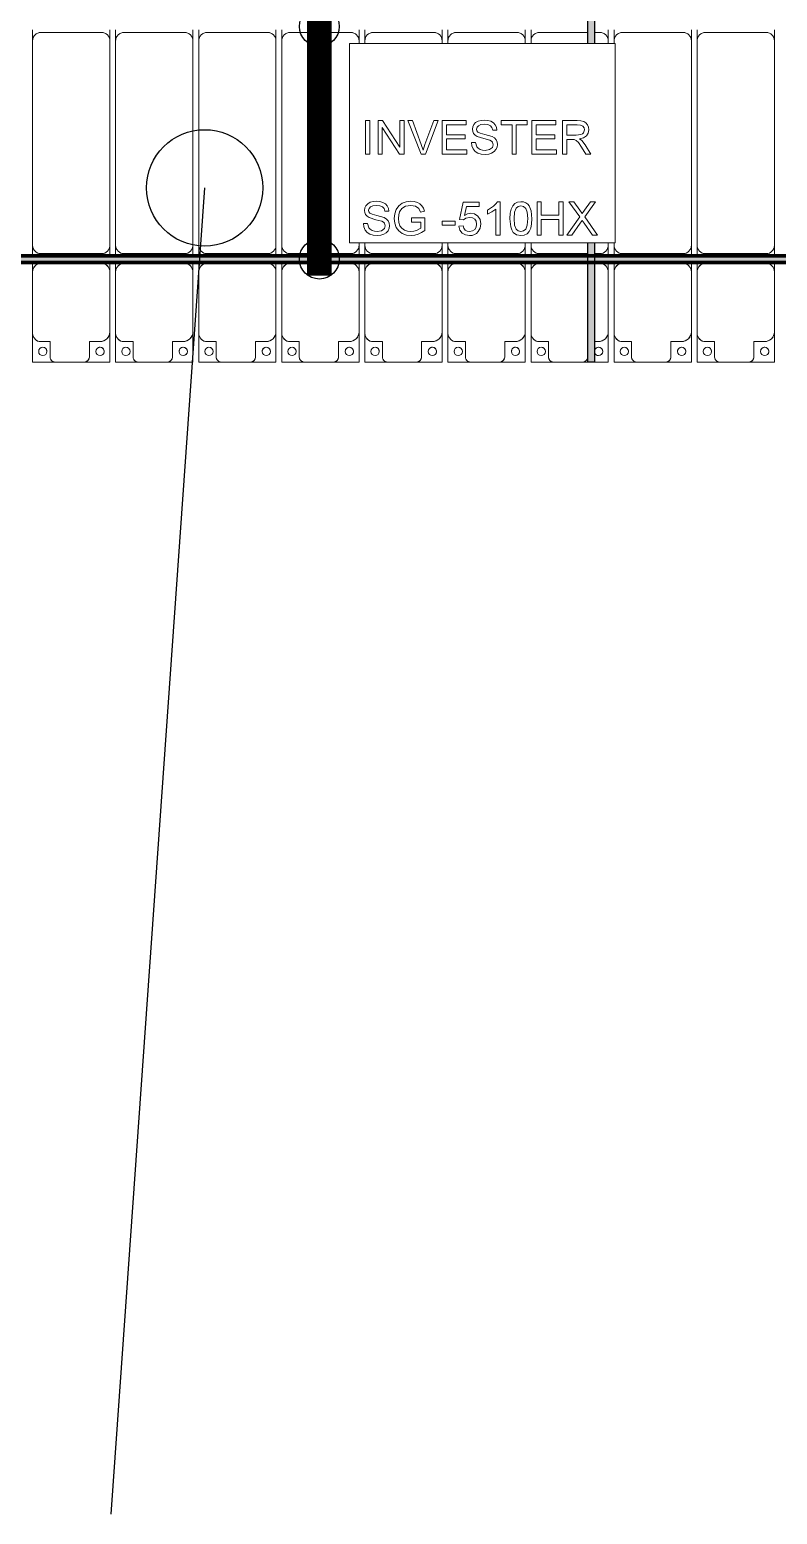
# Model space of a CAD drawing. Header units: millimetres. Extents: x -291190 to 146725, y 19759 to 185158.
# Drawn here: x 1077 to 5577, y 76860 to 85792 of the extents above; entities that cross this region are included whole.
import ezdxf

# ---------------------------------------------------------------- set-up
doc = ezdxf.new("R2010")
doc.units = ezdxf.units.MM
doc.layers.add('A-GENM', color=13, linetype='Continuous', lineweight=9)
doc.layers.add('S-BEAM', color=12, linetype='Continuous', lineweight=9)
for name, color, linetype in [('GC-BICH NEO', 6, 'Continuous'), ('GC-DAY NEO', 5, 'Continuous'), ('GC-HOP 40x60 GIA CUONG', 1, 'Continuous')]:
    doc.layers.add(name, color=color, linetype=linetype)

# ---------------------------------------------------------------- blocks, each defined once
blk = doc.blocks.new('Dải phao đi lại kèm đỡ invester - DẢI PHAO ĐI LẠI-65799-KHUNG KẾT CẤU BÈ PIN 4')
at = {"layer": 'A-GENM', "color": 7}
for p, q in [((59258.4, 1312.2), (59411.8, 1312.2)), ((59258.4, 1129.7), (59258.4, 1312.2)), ((59258.4, 1312.2), (59258.4, 1129.7)), ((59411.8, 1312.2), (59258.4, 1312.2)), ((59381.8, 1282.2), (59381.8, 1189.7)), ((59588.2, 1312.2), (59411.8, 1312.2)), ((59588.2, 1312.2), (59723.4, 1312.2)), ((59723.4, 1312.2), (59588.2, 1312.2)), ((59618.2, 1189.7), (59618.2, 1282.2)), ((59723.4, 1312.2), (59723.4, 1139.7)), ((59723.4, 1139.7), (59723.4, 1312.2)), ((59758.4, 1312.2), (59911.8, 1312.2)), ((59758.4, 1129.7), (59758.4, 1312.2)), ((59758.4, 1312.2), (59758.4, 1129.7)), ((59911.8, 1312.2), (59758.4, 1312.2)), ((59881.8, 1282.2), (59881.8, 1189.7)), ((60088.2, 1312.2), (59911.8, 1312.2)), ((60088.2, 1312.2), (60223.4, 1312.2)), ((60223.4, 1312.2), (60088.2, 1312.2)), ((60118.2, 1189.7), (60118.2, 1282.2)), ((60223.4, 1312.2), (60223.4, 1139.7)), ((60223.4, 1139.7), (60223.4, 1312.2)), ((60258.4, 1312.2), (60341.4, 1312.2)), ((60258.4, 1129.7), (60258.4, 1312.2)), ((60258.4, 1312.2), (60258.4, 1129.7)), ((60341.4, 1312.2), (60258.4, 1312.2)), ((60381.4, 1312.2), (60411.8, 1312.2)), ((60411.8, 1312.2), (60381.4, 1312.2)), ((60381.8, 1282.2), (60381.8, 1189.7)), ((60588.2, 1312.2), (60411.8, 1312.2)), ((60588.2, 1312.2), (60723.4, 1312.2)), ((60723.4, 1312.2), (60588.2, 1312.2)), ((60618.2, 1189.7), (60618.2, 1282.2)), ((60723.4, 1312.2), (60723.4, 1139.7)), ((60723.4, 1139.7), (60723.4, 1312.2)), ((60758.4, 1312.2), (60911.8, 1312.2)), ((60758.4, 1129.7), (60758.4, 1312.2)), ((60758.4, 1312.2), (60758.4, 1129.7)), ((60911.8, 1312.2), (60758.4, 1312.2)), ((60881.8, 1282.2), (60881.8, 1189.7)), ((61088.2, 1312.2), (60911.8, 1312.2)), ((61088.2, 1312.2), (61223.4, 1312.2)), ((61223.4, 1312.2), (61088.2, 1312.2)), ((61118.2, 1189.7), (61118.2, 1282.2)), ((61223.4, 1312.2), (61223.4, 1139.7)), ((61223.4, 1139.7), (61223.4, 1312.2)), ((61258.4, 1312.2), (61411.8, 1312.2)), ((61258.4, 1129.7), (61258.4, 1312.2)), ((61258.4, 1312.2), (61258.4, 1129.7)), ((61411.8, 1312.2), (61258.4, 1312.2)), ((61381.8, 1282.2), (61381.8, 1189.7)), ((61588.2, 1312.2), (61411.8, 1312.2)), ((61588.2, 1312.2), (61723.4, 1312.2)), ((61723.4, 1312.2), (61588.2, 1312.2)), ((61618.2, 1189.7), (61618.2, 1282.2)), ((61723.4, 1312.2), (61723.4, 1139.7)), ((61723.4, 1139.7), (61723.4, 1312.2)), ((61758.4, 1312.2), (61911.8, 1312.2)), ((61758.4, 1129.7), (61758.4, 1312.2)), ((61758.4, 1312.2), (61758.4, 1129.7)), ((61911.8, 1312.2), (61758.4, 1312.2)), ((61881.8, 1282.2), (61881.8, 1189.7)), ((62088.2, 1312.2), (61911.8, 1312.2)), ((62088.2, 1312.2), (62223.4, 1312.2)), ((62223.4, 1312.2), (62088.2, 1312.2)), ((62118.2, 1189.7), (62118.2, 1282.2)), ((62223.4, 1312.2), (62223.4, 1139.7)), ((62223.4, 1139.7), (62223.4, 1312.2)), ((62258.4, 1312.2), (62411.8, 1312.2)), ((62258.4, 1129.7), (62258.4, 1312.2)), ((62258.4, 1312.2), (62258.4, 1129.7)), ((62411.8, 1312.2), (62258.4, 1312.2)), ((62381.8, 1282.2), (62381.8, 1189.7)), ((62588.2, 1312.2), (62411.8, 1312.2)), ((62588.2, 1312.2), (62723.4, 1312.2)), ((62723.4, 1312.2), (62588.2, 1312.2)), ((62618.2, 1189.7), (62618.2, 1282.2)), ((62723.4, 1312.2), (62723.4, 1139.7)), ((62723.4, 1139.7), (62723.4, 1312.2)), ((62758.4, 1312.2), (62911.8, 1312.2)), ((62758.4, 1129.7), (62758.4, 1312.2)), ((62758.4, 1312.2), (62758.4, 1129.7)), ((62911.8, 1312.2), (62758.4, 1312.2)), ((62881.8, 1282.2), (62881.8, 1189.7)), ((63088.2, 1312.2), (62911.8, 1312.2)), ((63088.2, 1312.2), (63223.4, 1312.2)), ((63223.4, 1312.2), (63088.2, 1312.2)), ((63118.2, 1189.7), (63118.2, 1282.2)), ((63223.4, 1312.2), (63223.4, 1139.7)), ((63223.4, 1139.7), (63223.4, 1312.2)), ((63258.4, 1312.2), (63411.8, 1312.2)), ((63258.4, 1129.7), (63258.4, 1312.2)), ((63258.4, 1312.2), (63258.4, 1129.7)), ((63411.8, 1312.2), (63258.4, 1312.2)), ((63381.8, 1282.2), (63381.8, 1189.7)), ((63588.2, 1312.2), (63411.8, 1312.2)), ((63588.2, 1312.2), (63723.4, 1312.2)), ((63723.4, 1312.2), (63588.2, 1312.2)), ((63618.2, 1189.7), (63618.2, 1282.2)), ((63723.4, 1312.2), (63723.4, 1139.7)), ((63723.4, 1139.7), (63723.4, 1312.2)), ((59381.8, 1189.7), (59318.4, 1189.7)), ((59673.4, 1189.7), (59618.2, 1189.7)), ((59881.8, 1189.7), (59818.4, 1189.7)), ((60173.4, 1189.7), (60118.2, 1189.7)), ((60341.4, 1189.7), (60318.4, 1189.7)), ((60673.4, 1189.7), (60618.2, 1189.7)), ((60881.8, 1189.7), (60818.4, 1189.7)), ((61173.4, 1189.7), (61118.2, 1189.7)), ((61381.8, 1189.7), (61318.4, 1189.7)), ((61673.4, 1189.7), (61618.2, 1189.7)), ((61881.8, 1189.7), (61818.4, 1189.7)), ((62173.4, 1189.7), (62118.2, 1189.7)), ((62381.8, 1189.7), (62318.4, 1189.7)), ((62673.4, 1189.7), (62618.2, 1189.7)), ((62881.8, 1189.7), (62818.4, 1189.7)), ((63173.4, 1189.7), (63118.2, 1189.7)), ((63381.8, 1189.7), (63318.4, 1189.7)), ((63673.4, 1189.7), (63618.2, 1189.7)), ((59258.4, 1129.7), (59258.4, 769.7)), ((59723.4, 769.7), (59723.4, 1139.7)), ((59758.4, 1129.7), (59758.4, 769.7)), ((60223.4, 769.7), (60223.4, 1139.7)), ((60258.4, 1129.7), (60258.4, 769.7)), ((60723.4, 769.7), (60723.4, 1139.7)), ((60758.4, 1129.7), (60758.4, 769.7)), ((61223.4, 769.7), (61223.4, 1139.7)), ((61258.4, 1129.7), (61258.4, 769.7)), ((61723.4, 769.7), (61723.4, 1139.7)), ((61758.4, 1129.7), (61758.4, 769.7)), ((62223.4, 769.7), (62223.4, 1139.7)), ((62258.4, 1129.7), (62258.4, 769.7)), ((62723.4, 769.7), (62723.4, 1139.7)), ((62758.4, 1129.7), (62758.4, 769.7)), ((63223.4, 769.7), (63223.4, 1139.7)), ((63258.4, 1129.7), (63258.4, 769.7)), ((63723.4, 769.7), (63723.4, 1139.7)), ((59258.4, 712.9), (59258.4, 769.7)), ((59258.4, 712.9), (59258.4, 769.7)), ((59308.4, 719.7), (59673.4, 719.7)), ((59723.4, 769.7), (59723.4, 712.9)), ((59723.4, 769.7), (59723.4, 712.9)), ((59758.4, 712.9), (59758.4, 769.7)), ((59758.4, 712.9), (59758.4, 769.7)), ((59808.4, 719.7), (60173.4, 719.7)), ((60223.4, 769.7), (60223.4, 712.9)), ((60223.4, 769.7), (60223.4, 712.9)), ((60258.4, 712.9), (60258.4, 769.7)), ((60258.4, 712.9), (60258.4, 769.7)), ((60308.4, 719.7), (60341.4, 719.7)), ((60381.4, 719.7), (60673.4, 719.7)), ((60723.4, 769.7), (60723.4, 712.9)), ((60723.4, 769.7), (60723.4, 712.9)), ((60758.4, 712.9), (60758.4, 769.7)), ((60758.4, 712.9), (60758.4, 769.7)), ((60808.4, 719.7), (61173.4, 719.7)), ((61223.4, 769.7), (61223.4, 712.9)), ((61223.4, 769.7), (61223.4, 712.9)), ((61258.4, 712.9), (61258.4, 769.7)), ((61258.4, 712.9), (61258.4, 769.7)), ((61308.4, 719.7), (61673.4, 719.7)), ((61723.4, 769.7), (61723.4, 712.9)), ((61723.4, 769.7), (61723.4, 712.9)), ((61758.4, 712.9), (61758.4, 769.7)), ((61758.4, 712.9), (61758.4, 769.7)), ((61808.4, 719.7), (62173.4, 719.7)), ((62223.4, 769.7), (62223.4, 712.9)), ((62223.4, 769.7), (62223.4, 712.9)), ((62258.4, 712.9), (62258.4, 769.7)), ((62258.4, 712.9), (62258.4, 769.7)), ((62308.4, 719.7), (62673.4, 719.7)), ((62723.4, 769.7), (62723.4, 712.9)), ((62723.4, 769.7), (62723.4, 712.9)), ((62758.4, 712.9), (62758.4, 769.7)), ((62758.4, 712.9), (62758.4, 769.7)), ((62808.4, 719.7), (63173.4, 719.7)), ((63223.4, 769.7), (63223.4, 712.9)), ((63223.4, 769.7), (63223.4, 712.9)), ((63258.4, 712.9), (63258.4, 769.7)), ((63258.4, 712.9), (63258.4, 769.7)), ((63308.4, 719.7), (63673.4, 719.7)), ((63723.4, 769.7), (63723.4, 712.9)), ((63723.4, 769.7), (63723.4, 712.9)), ((59258.4, 610.3), (59258.4, 672.9)), ((59258.4, 610.3), (59258.4, 672.9)), ((59673.4, 660.3), (59308.4, 660.3)), ((59723.4, 672.9), (59723.4, 610.3)), ((59723.4, 672.9), (59723.4, 610.3)), ((59758.4, 610.3), (59758.4, 672.9)), ((59758.4, 610.3), (59758.4, 672.9)), ((60173.4, 660.3), (59808.4, 660.3)), ((60223.4, 672.9), (60223.4, 610.3)), ((60223.4, 672.9), (60223.4, 610.3)), ((60258.4, 610.3), (60258.4, 672.9)), ((60258.4, 610.3), (60258.4, 672.9)), ((60341.4, 660.3), (60308.4, 660.3)), ((60673.4, 660.3), (60381.4, 660.3)), ((60723.4, 672.9), (60723.4, 610.3)), ((60723.4, 672.9), (60723.4, 610.3)), ((60758.4, 610.3), (60758.4, 672.9)), ((60758.4, 610.3), (60758.4, 672.9)), ((61173.4, 660.3), (60808.4, 660.3)), ((61223.4, 672.9), (61223.4, 610.3)), ((61223.4, 672.9), (61223.4, 610.3)), ((61258.4, 610.3), (61258.4, 672.9)), ((61258.4, 610.3), (61258.4, 672.9)), ((61673.4, 660.3), (61308.4, 660.3)), ((61723.4, 672.9), (61723.4, 610.3)), ((61723.4, 672.9), (61723.4, 610.3)), ((61758.4, 610.3), (61758.4, 672.9)), ((61758.4, 610.3), (61758.4, 672.9)), ((62173.4, 660.3), (61808.4, 660.3)), ((62223.4, 672.9), (62223.4, 610.3)), ((62223.4, 672.9), (62223.4, 610.3)), ((62258.4, 610.3), (62258.4, 672.9)), ((62258.4, 610.3), (62258.4, 672.9)), ((62673.4, 660.3), (62308.4, 660.3)), ((62723.4, 672.9), (62723.4, 610.3)), ((62723.4, 672.9), (62723.4, 610.3)), ((62758.4, 610.3), (62758.4, 672.9)), ((62758.4, 610.3), (62758.4, 672.9)), ((63173.4, 660.3), (62808.4, 660.3)), ((63223.4, 672.9), (63223.4, 610.3)), ((63223.4, 672.9), (63223.4, 610.3)), ((63258.4, 610.3), (63258.4, 672.9)), ((63258.4, 610.3), (63258.4, 672.9)), ((63673.4, 660.3), (63308.4, 660.3)), ((63723.4, 672.9), (63723.4, 610.3)), ((63723.4, 672.9), (63723.4, 610.3)), ((59258.4, 610.3), (59258.4, -620.3)), ((59723.4, -620.3), (59723.4, 610.3)), ((59758.4, 610.3), (59758.4, -620.3)), ((60223.4, 595), (60223.4, 610.3)), ((60258.4, 610.3), (60258.4, 595)), ((60723.4, 595), (60723.4, 610.3)), ((60758.4, 610.3), (60758.4, 595)), ((61223.4, 595), (61223.4, 610.3)), ((61258.4, 610.3), (61258.4, 595)), ((61723.4, 595), (61723.4, 610.3)), ((61758.4, 610.3), (61758.4, 595)), ((62223.4, -620.3), (62223.4, 610.3)), ((62258.4, 610.3), (62258.4, -620.3)), ((62723.4, -620.3), (62723.4, 610.3)), ((62758.4, 610.3), (62758.4, -620.3)), ((63223.4, -620.3), (63223.4, 610.3)), ((63258.4, 610.3), (63258.4, -620.3)), ((63723.4, -620.3), (63723.4, 610.3)), ((59258.4, -687.1), (59258.4, -620.3)), ((59258.4, -687.1), (59258.4, -620.3)), ((59723.4, -620.3), (59723.4, -687.1)), ((59723.4, -620.3), (59723.4, -687.1)), ((59758.4, -687.1), (59758.4, -620.3)), ((59758.4, -687.1), (59758.4, -620.3)), ((60223.4, -620.3), (60223.4, -605)), ((60223.4, -620.3), (60223.4, -687.1)), ((60223.4, -620.3), (60223.4, -687.1)), ((60258.4, -605), (60258.4, -620.3)), ((60258.4, -687.1), (60258.4, -620.3)), ((60258.4, -687.1), (60258.4, -620.3)), ((60723.4, -620.3), (60723.4, -605)), ((60723.4, -620.3), (60723.4, -687.1)), ((60723.4, -620.3), (60723.4, -687.1)), ((60758.4, -605), (60758.4, -620.3)), ((60758.4, -687.1), (60758.4, -620.3)), ((60758.4, -687.1), (60758.4, -620.3)), ((61223.4, -620.3), (61223.4, -605)), ((61223.4, -620.3), (61223.4, -687.1)), ((61223.4, -620.3), (61223.4, -687.1)), ((61258.4, -605), (61258.4, -620.3)), ((61258.4, -687.1), (61258.4, -620.3)), ((61258.4, -687.1), (61258.4, -620.3)), ((61723.4, -620.3), (61723.4, -605)), ((61723.4, -620.3), (61723.4, -687.1)), ((61723.4, -620.3), (61723.4, -687.1)), ((61758.4, -605), (61758.4, -620.3)), ((61758.4, -687.1), (61758.4, -620.3)), ((61758.4, -687.1), (61758.4, -620.3)), ((62223.4, -620.3), (62223.4, -687.1)), ((62223.4, -620.3), (62223.4, -687.1)), ((62258.4, -687.1), (62258.4, -620.3)), ((62258.4, -687.1), (62258.4, -620.3)), ((62723.4, -620.3), (62723.4, -687.1)), ((62723.4, -620.3), (62723.4, -687.1)), ((62758.4, -687.1), (62758.4, -620.3)), ((62758.4, -687.1), (62758.4, -620.3)), ((63223.4, -620.3), (63223.4, -687.1)), ((63223.4, -620.3), (63223.4, -687.1)), ((63258.4, -687.1), (63258.4, -620.3)), ((63258.4, -687.1), (63258.4, -620.3)), ((63723.4, -620.3), (63723.4, -687.1)), ((63723.4, -620.3), (63723.4, -687.1)), ((59308.4, -670.3), (59673.4, -670.3)), ((59808.4, -670.3), (60173.4, -670.3)), ((60308.4, -670.3), (60341.4, -670.3)), ((60381.4, -670.3), (60673.4, -670.3)), ((60808.4, -670.3), (61173.4, -670.3)), ((61308.4, -670.3), (61673.4, -670.3)), ((61808.4, -670.3), (62173.4, -670.3)), ((62308.4, -670.3), (62673.4, -670.3)), ((62808.4, -670.3), (63173.4, -670.3)), ((63308.4, -670.3), (63673.4, -670.3))]:
    blk.add_line(p, q, dxfattribs=at)
for centre, radius, start, end in [((59316.8, 1248.6), 25, 90, 270), ((59316.8, 1248.6), 25, 90, 255), ((59316.8, 1248.6), 25, 270, 90), ((59316.8, 1248.6), 25, 0, 90), ((59411.8, 1282.2), 30, 90, 180), ((59411.8, 1282.2), 30, 105, 165), ((59411.8, 1282.2), 30, 135, 165), ((59411.8, 1282.2), 30, 135, 165), ((59411.8, 1282.2), 30, 105, 120), ((59411.8, 1282.2), 30, 105, 120), ((59588.2, 1282.2), 30, 360, 90), ((59588.2, 1282.2), 30, 60, 75), ((59588.2, 1282.2), 30, 15, 75), ((59588.2, 1282.2), 30, 60, 75), ((59588.2, 1282.2), 30, 15, 30), ((59588.2, 1282.2), 30, 15, 30), ((59661.8, 1248.6), 25, 90, 270), ((59661.8, 1248.6), 25, 90, 180), ((59661.8, 1248.6), 25, 270, 90), ((59661.8, 1248.6), 25, 270, 90), ((59816.8, 1248.6), 25, 90, 270), ((59816.8, 1248.6), 25, 90, 255), ((59816.8, 1248.6), 25, 270, 90), ((59816.8, 1248.6), 25, 0, 90), ((59911.8, 1282.2), 30, 90, 180), ((59911.8, 1282.2), 30, 105, 165), ((59911.8, 1282.2), 30, 135, 165), ((59911.8, 1282.2), 30, 135, 165), ((59911.8, 1282.2), 30, 105, 120), ((59911.8, 1282.2), 30, 105, 120), ((60088.2, 1282.2), 30, 360, 90), ((60088.2, 1282.2), 30, 60, 75), ((60088.2, 1282.2), 30, 15, 75), ((60088.2, 1282.2), 30, 60, 75), ((60088.2, 1282.2), 30, 15, 30), ((60088.2, 1282.2), 30, 15, 30), ((60161.8, 1248.6), 25, 90, 270), ((60161.8, 1248.6), 25, 90, 180), ((60161.8, 1248.6), 25, 270, 90), ((60161.8, 1248.6), 25, 270, 90), ((60316.8, 1248.6), 25, 90, 270), ((60316.8, 1248.6), 25, 90, 255), ((60316.8, 1248.6), 25, 15, 90), ((60316.8, 1248.6), 25, 15, 90), ((60411.8, 1282.2), 30, 90, 180), ((60411.8, 1282.2), 30, 105, 165), ((60411.8, 1282.2), 30, 135, 165), ((60411.8, 1282.2), 30, 135, 165), ((60411.8, 1282.2), 30, 105, 120), ((60411.8, 1282.2), 30, 105, 120), ((60588.2, 1282.2), 30, 360, 90), ((60588.2, 1282.2), 30, 60, 75), ((60588.2, 1282.2), 30, 15, 75), ((60588.2, 1282.2), 30, 60, 75), ((60588.2, 1282.2), 30, 15, 30), ((60588.2, 1282.2), 30, 15, 30), ((60661.8, 1248.6), 25, 90, 270), ((60661.8, 1248.6), 25, 90, 180), ((60661.8, 1248.6), 25, 270, 90), ((60661.8, 1248.6), 25, 270, 90), ((60816.8, 1248.6), 25, 90, 270), ((60816.8, 1248.6), 25, 90, 255), ((60816.8, 1248.6), 25, 270, 90), ((60816.8, 1248.6), 25, 0, 90), ((60911.8, 1282.2), 30, 90, 180), ((60911.8, 1282.2), 30, 105, 165), ((60911.8, 1282.2), 30, 135, 165), ((60911.8, 1282.2), 30, 135, 165), ((60911.8, 1282.2), 30, 105, 120), ((60911.8, 1282.2), 30, 105, 120), ((61088.2, 1282.2), 30, 360, 90), ((61088.2, 1282.2), 30, 60, 75), ((61088.2, 1282.2), 30, 15, 75), ((61088.2, 1282.2), 30, 60, 75), ((61088.2, 1282.2), 30, 15, 30), ((61088.2, 1282.2), 30, 15, 30), ((61161.8, 1248.6), 25, 90, 270), ((61161.8, 1248.6), 25, 90, 180), ((61161.8, 1248.6), 25, 270, 90), ((61161.8, 1248.6), 25, 270, 90), ((61316.8, 1248.6), 25, 90, 270), ((61316.8, 1248.6), 25, 90, 255), ((61316.8, 1248.6), 25, 270, 90), ((61316.8, 1248.6), 25, 0, 90), ((61411.8, 1282.2), 30, 90, 180), ((61411.8, 1282.2), 30, 105, 165), ((61411.8, 1282.2), 30, 135, 165), ((61411.8, 1282.2), 30, 135, 165), ((61411.8, 1282.2), 30, 105, 120), ((61411.8, 1282.2), 30, 105, 120), ((61588.2, 1282.2), 30, 360, 90), ((61588.2, 1282.2), 30, 60, 75), ((61588.2, 1282.2), 30, 15, 75), ((61588.2, 1282.2), 30, 60, 75), ((61588.2, 1282.2), 30, 15, 30), ((61588.2, 1282.2), 30, 15, 30), ((61661.8, 1248.6), 25, 90, 270), ((61661.8, 1248.6), 25, 90, 180), ((61661.8, 1248.6), 25, 270, 90), ((61661.8, 1248.6), 25, 270, 90), ((61816.8, 1248.6), 25, 90, 270), ((61816.8, 1248.6), 25, 90, 255), ((61816.8, 1248.6), 25, 270, 90), ((61816.8, 1248.6), 25, 0, 90), ((61911.8, 1282.2), 30, 90, 180), ((61911.8, 1282.2), 30, 105, 165), ((61911.8, 1282.2), 30, 135, 165), ((61911.8, 1282.2), 30, 135, 165), ((61911.8, 1282.2), 30, 105, 120), ((61911.8, 1282.2), 30, 105, 120), ((62088.2, 1282.2), 30, 360, 90), ((62088.2, 1282.2), 30, 60, 75), ((62088.2, 1282.2), 30, 15, 75), ((62088.2, 1282.2), 30, 60, 75), ((62088.2, 1282.2), 30, 15, 30), ((62088.2, 1282.2), 30, 15, 30), ((62161.8, 1248.6), 25, 90, 270), ((62161.8, 1248.6), 25, 90, 180), ((62161.8, 1248.6), 25, 270, 90), ((62161.8, 1248.6), 25, 270, 90), ((62316.8, 1248.6), 25, 90, 270), ((62316.8, 1248.6), 25, 90, 255), ((62316.8, 1248.6), 25, 270, 90), ((62316.8, 1248.6), 25, 0, 90), ((62411.8, 1282.2), 30, 90, 180), ((62411.8, 1282.2), 30, 105, 165), ((62411.8, 1282.2), 30, 135, 165), ((62411.8, 1282.2), 30, 135, 165), ((62411.8, 1282.2), 30, 105, 120), ((62411.8, 1282.2), 30, 105, 120), ((62588.2, 1282.2), 30, 360, 90), ((62588.2, 1282.2), 30, 60, 75), ((62588.2, 1282.2), 30, 15, 75), ((62588.2, 1282.2), 30, 60, 75), ((62588.2, 1282.2), 30, 15, 30), ((62588.2, 1282.2), 30, 15, 30), ((62661.8, 1248.6), 25, 90, 270), ((62661.8, 1248.6), 25, 90, 180), ((62661.8, 1248.6), 25, 270, 90), ((62661.8, 1248.6), 25, 270, 90), ((62816.8, 1248.6), 25, 90, 270), ((62816.8, 1248.6), 25, 90, 255), ((62816.8, 1248.6), 25, 270, 90), ((62816.8, 1248.6), 25, 0, 90), ((62911.8, 1282.2), 30, 90, 180), ((62911.8, 1282.2), 30, 105, 165), ((62911.8, 1282.2), 30, 135, 165), ((62911.8, 1282.2), 30, 135, 165), ((62911.8, 1282.2), 30, 105, 120), ((62911.8, 1282.2), 30, 105, 120), ((63088.2, 1282.2), 30, 360, 90), ((63088.2, 1282.2), 30, 60, 75), ((63088.2, 1282.2), 30, 15, 75), ((63088.2, 1282.2), 30, 60, 75), ((63088.2, 1282.2), 30, 15, 30), ((63088.2, 1282.2), 30, 15, 30), ((63161.8, 1248.6), 25, 90, 270), ((63161.8, 1248.6), 25, 90, 180), ((63161.8, 1248.6), 25, 270, 90), ((63161.8, 1248.6), 25, 270, 90), ((63316.8, 1248.6), 25, 90, 270), ((63316.8, 1248.6), 25, 90, 255), ((63316.8, 1248.6), 25, 270, 90), ((63316.8, 1248.6), 25, 0, 90), ((63411.8, 1282.2), 30, 90, 180), ((63411.8, 1282.2), 30, 105, 165), ((63411.8, 1282.2), 30, 135, 165), ((63411.8, 1282.2), 30, 135, 165), ((63411.8, 1282.2), 30, 105, 120), ((63411.8, 1282.2), 30, 105, 120), ((63588.2, 1282.2), 30, 360, 90), ((63588.2, 1282.2), 30, 60, 75), ((63588.2, 1282.2), 30, 15, 75), ((63588.2, 1282.2), 30, 60, 75), ((63588.2, 1282.2), 30, 15, 30), ((63588.2, 1282.2), 30, 15, 30), ((63661.8, 1248.6), 25, 90, 270), ((63661.8, 1248.6), 25, 90, 180), ((63661.8, 1248.6), 25, 270, 90), ((63661.8, 1248.6), 25, 270, 90), ((59318.4, 1129.7), 60, 90, 180), ((59318.4, 1129.7), 60, 90, 150), ((59318.4, 1129.7), 60, 135, 150), ((59318.4, 1129.7), 60, 135, 150), ((59316.8, 1248.6), 25, 270, 285), ((59316.8, 1248.6), 25, 300, 345), ((59661.8, 1248.6), 25, 195, 255), ((59673.4, 1139.7), 50, 0, 90), ((59673.4, 1139.7), 50, 45, 90), ((59673.4, 1139.7), 50, 15, 90), ((59673.4, 1139.7), 50, 45, 90), ((59818.4, 1129.7), 60, 90, 180), ((59818.4, 1129.7), 60, 90, 150), ((59818.4, 1129.7), 60, 135, 150), ((59818.4, 1129.7), 60, 135, 150), ((59816.8, 1248.6), 25, 270, 285), ((59816.8, 1248.6), 25, 300, 345), ((60161.8, 1248.6), 25, 195, 255), ((60173.4, 1139.7), 50, 0, 90), ((60173.4, 1139.7), 50, 45, 90), ((60173.4, 1139.7), 50, 15, 90), ((60173.4, 1139.7), 50, 45, 90), ((60318.4, 1129.7), 60, 90, 180), ((60318.4, 1129.7), 60, 90, 150), ((60318.4, 1129.7), 60, 135, 150), ((60318.4, 1129.7), 60, 135, 150), ((60316.8, 1248.6), 25, 270, 345), ((60316.8, 1248.6), 25, 270, 285), ((60316.8, 1248.6), 25, 300, 345), ((60661.8, 1248.6), 25, 195, 255), ((60673.4, 1139.7), 50, 0, 90), ((60673.4, 1139.7), 50, 45, 90), ((60673.4, 1139.7), 50, 15, 90), ((60673.4, 1139.7), 50, 45, 90), ((60818.4, 1129.7), 60, 90, 180), ((60818.4, 1129.7), 60, 90, 150), ((60818.4, 1129.7), 60, 135, 150), ((60818.4, 1129.7), 60, 135, 150), ((60816.8, 1248.6), 25, 270, 285), ((60816.8, 1248.6), 25, 300, 345), ((61161.8, 1248.6), 25, 195, 255), ((61173.4, 1139.7), 50, 0, 90), ((61173.4, 1139.7), 50, 45, 90), ((61173.4, 1139.7), 50, 15, 90), ((61173.4, 1139.7), 50, 45, 90), ((61318.4, 1129.7), 60, 90, 180), ((61318.4, 1129.7), 60, 90, 150), ((61318.4, 1129.7), 60, 135, 150), ((61318.4, 1129.7), 60, 135, 150), ((61316.8, 1248.6), 25, 270, 285), ((61316.8, 1248.6), 25, 300, 345), ((61661.8, 1248.6), 25, 195, 255), ((61673.4, 1139.7), 50, 0, 90), ((61673.4, 1139.7), 50, 45, 90), ((61673.4, 1139.7), 50, 15, 90), ((61673.4, 1139.7), 50, 45, 90), ((61818.4, 1129.7), 60, 90, 180), ((61818.4, 1129.7), 60, 90, 150), ((61818.4, 1129.7), 60, 135, 150), ((61818.4, 1129.7), 60, 135, 150), ((61816.8, 1248.6), 25, 270, 285), ((61816.8, 1248.6), 25, 300, 345), ((62161.8, 1248.6), 25, 195, 255), ((62173.4, 1139.7), 50, 0, 90), ((62173.4, 1139.7), 50, 45, 90), ((62173.4, 1139.7), 50, 15, 90), ((62173.4, 1139.7), 50, 45, 90), ((62318.4, 1129.7), 60, 90, 180), ((62318.4, 1129.7), 60, 90, 150), ((62318.4, 1129.7), 60, 135, 150), ((62318.4, 1129.7), 60, 135, 150), ((62316.8, 1248.6), 25, 270, 285), ((62316.8, 1248.6), 25, 300, 345), ((62661.8, 1248.6), 25, 195, 255), ((62673.4, 1139.7), 50, 0, 90), ((62673.4, 1139.7), 50, 45, 90), ((62673.4, 1139.7), 50, 15, 90), ((62673.4, 1139.7), 50, 45, 90), ((62818.4, 1129.7), 60, 90, 180), ((62818.4, 1129.7), 60, 90, 150), ((62818.4, 1129.7), 60, 135, 150), ((62818.4, 1129.7), 60, 135, 150), ((62816.8, 1248.6), 25, 270, 285), ((62816.8, 1248.6), 25, 300, 345), ((63161.8, 1248.6), 25, 195, 255), ((63173.4, 1139.7), 50, 0, 90), ((63173.4, 1139.7), 50, 45, 90), ((63173.4, 1139.7), 50, 15, 90), ((63173.4, 1139.7), 50, 45, 90), ((63318.4, 1129.7), 60, 90, 180), ((63318.4, 1129.7), 60, 90, 150), ((63318.4, 1129.7), 60, 135, 150), ((63318.4, 1129.7), 60, 135, 150), ((63316.8, 1248.6), 25, 270, 285), ((63316.8, 1248.6), 25, 300, 345), ((63661.8, 1248.6), 25, 195, 255), ((63673.4, 1139.7), 50, 0, 90), ((63673.4, 1139.7), 50, 45, 90), ((63673.4, 1139.7), 50, 15, 90), ((63673.4, 1139.7), 50, 45, 90), ((59308.4, 769.7), 50, 180, 270), ((59308.4, 769.7), 50, 195, 270), ((59673.4, 769.7), 50, 270, 0), ((59673.4, 769.7), 50, 270, 345), ((59808.4, 769.7), 50, 180, 270), ((59808.4, 769.7), 50, 195, 270), ((60173.4, 769.7), 50, 270, 0), ((60173.4, 769.7), 50, 270, 345), ((60308.4, 769.7), 50, 180, 270), ((60308.4, 769.7), 50, 195, 270), ((60673.4, 769.7), 50, 270, 0), ((60673.4, 769.7), 50, 270, 345), ((60808.4, 769.7), 50, 180, 270), ((60808.4, 769.7), 50, 195, 270), ((61173.4, 769.7), 50, 270, 0), ((61173.4, 769.7), 50, 270, 345), ((61308.4, 769.7), 50, 180, 270), ((61308.4, 769.7), 50, 195, 270), ((61673.4, 769.7), 50, 270, 0), ((61673.4, 769.7), 50, 270, 345), ((61808.4, 769.7), 50, 180, 270), ((61808.4, 769.7), 50, 195, 270), ((62173.4, 769.7), 50, 270, 0), ((62173.4, 769.7), 50, 270, 345), ((62308.4, 769.7), 50, 180, 270), ((62308.4, 769.7), 50, 195, 270), ((62673.4, 769.7), 50, 270, 0), ((62673.4, 769.7), 50, 270, 345), ((62808.4, 769.7), 50, 180, 270), ((62808.4, 769.7), 50, 195, 270), ((63173.4, 769.7), 50, 270, 0), ((63173.4, 769.7), 50, 270, 345), ((63308.4, 769.7), 50, 180, 270), ((63308.4, 769.7), 50, 195, 270), ((63673.4, 769.7), 50, 270, 0), ((63673.4, 769.7), 50, 270, 345), ((59308.4, 610.3), 50, 90, 180), ((59308.4, 610.3), 50, 150, 180), ((59673.4, 610.3), 50, 360, 90), ((59673.4, 610.3), 50, 60, 90), ((59673.4, 610.3), 50, 15, 30), ((59808.4, 610.3), 50, 90, 180), ((59808.4, 610.3), 50, 150, 180), ((59808.4, 610.3), 50, 105, 120), ((60173.4, 610.3), 50, 360, 90), ((60173.4, 610.3), 50, 60, 90), ((60173.4, 610.3), 50, 15, 30), ((60308.4, 610.3), 50, 90, 180), ((60308.4, 610.3), 50, 150, 180), ((60308.4, 610.3), 50, 105, 120), ((60673.4, 610.3), 50, 360, 90), ((60673.4, 610.3), 50, 60, 90), ((60673.4, 610.3), 50, 15, 30), ((60808.4, 610.3), 50, 90, 180), ((60808.4, 610.3), 50, 150, 180), ((60808.4, 610.3), 50, 105, 120), ((61173.4, 610.3), 50, 360, 90), ((61173.4, 610.3), 50, 60, 90), ((61173.4, 610.3), 50, 15, 30), ((61308.4, 610.3), 50, 90, 180), ((61308.4, 610.3), 50, 150, 180), ((61308.4, 610.3), 50, 105, 120), ((61673.4, 610.3), 50, 360, 90), ((61673.4, 610.3), 50, 60, 90), ((61673.4, 610.3), 50, 15, 30), ((61808.4, 610.3), 50, 90, 180), ((61808.4, 610.3), 50, 150, 180), ((61808.4, 610.3), 50, 105, 120), ((62173.4, 610.3), 50, 360, 90), ((62173.4, 610.3), 50, 60, 90), ((62173.4, 610.3), 50, 15, 30), ((62308.4, 610.3), 50, 90, 180), ((62308.4, 610.3), 50, 150, 180), ((62308.4, 610.3), 50, 105, 120), ((62673.4, 610.3), 50, 360, 90), ((62673.4, 610.3), 50, 60, 90), ((62673.4, 610.3), 50, 15, 30), ((62808.4, 610.3), 50, 90, 180), ((62808.4, 610.3), 50, 150, 180), ((62808.4, 610.3), 50, 105, 120), ((63173.4, 610.3), 50, 360, 90), ((63173.4, 610.3), 50, 60, 90), ((63173.4, 610.3), 50, 15, 30), ((63308.4, 610.3), 50, 90, 180), ((63308.4, 610.3), 50, 150, 180), ((63308.4, 610.3), 50, 105, 120), ((63673.4, 610.3), 50, 360, 90), ((63673.4, 610.3), 50, 60, 90), ((63673.4, 610.3), 50, 15, 30), ((59308.4, -620.3), 50, 180, 270), ((59673.4, -620.3), 50, 270, 0), ((59673.4, -620.3), 50, 330, 0), ((59808.4, -620.3), 50, 180, 270), ((60173.4, -620.3), 50, 270, 0), ((60173.4, -620.3), 50, 330, 0), ((60308.4, -620.3), 50, 180, 270), ((60673.4, -620.3), 50, 270, 0), ((60673.4, -620.3), 50, 330, 0), ((60808.4, -620.3), 50, 180, 270), ((61173.4, -620.3), 50, 270, 0), ((61173.4, -620.3), 50, 330, 0), ((61308.4, -620.3), 50, 180, 270), ((61673.4, -620.3), 50, 270, 0), ((61673.4, -620.3), 50, 330, 0), ((61808.4, -620.3), 50, 180, 270), ((62173.4, -620.3), 50, 270, 0), ((62173.4, -620.3), 50, 330, 0), ((62308.4, -620.3), 50, 180, 270), ((62673.4, -620.3), 50, 270, 0), ((62673.4, -620.3), 50, 330, 0), ((62808.4, -620.3), 50, 180, 270), ((63173.4, -620.3), 50, 270, 0), ((63173.4, -620.3), 50, 330, 0), ((63308.4, -620.3), 50, 180, 270), ((63673.4, -620.3), 50, 270, 0), ((63673.4, -620.3), 50, 330, 0), ((59308.4, -620.3), 50, 195, 210), ((59308.4, -620.3), 50, 255, 270), ((59673.4, -620.3), 50, 270, 300), ((59808.4, -620.3), 50, 195, 210), ((59808.4, -620.3), 50, 240, 270), ((60173.4, -620.3), 50, 270, 300), ((60308.4, -620.3), 50, 195, 210), ((60308.4, -620.3), 50, 240, 270), ((60673.4, -620.3), 50, 270, 300), ((60808.4, -620.3), 50, 195, 210), ((60808.4, -620.3), 50, 240, 270), ((61173.4, -620.3), 50, 270, 300), ((61308.4, -620.3), 50, 195, 210), ((61308.4, -620.3), 50, 240, 270), ((61673.4, -620.3), 50, 270, 300), ((61808.4, -620.3), 50, 195, 210), ((61808.4, -620.3), 50, 240, 270), ((62173.4, -620.3), 50, 270, 300), ((62308.4, -620.3), 50, 195, 210), ((62308.4, -620.3), 50, 240, 270), ((62673.4, -620.3), 50, 270, 300), ((62808.4, -620.3), 50, 195, 210), ((62808.4, -620.3), 50, 240, 270), ((63173.4, -620.3), 50, 270, 300), ((63308.4, -620.3), 50, 195, 210), ((63308.4, -620.3), 50, 240, 270), ((63673.4, -620.3), 50, 270, 300)]:
    blk.add_arc(centre, radius, start, end, dxfattribs=at)
blk = doc.blocks.new('Invester - SG-510HX-21202-KHUNG KẾT CẤU BÈ PIN 4')
at = {"layer": 'A-GENM', "color": 7}
for p, q in [((800, 600), (-800, 600)), ((-800, 600), (-800, -600)), ((800, -600), (800, 600)), ((-678.2, 135.1), (-703.4, 135.1)), ((-703.4, 135.1), (-703.4, -65.8)), ((-678.2, -65.8), (-678.2, 135.1)), ((-601.1, 135.1), (-628, 135.1)), ((-628, 135.1), (-628, -65.8)), ((-602.9, -65.8), (-602.9, 93.4)), ((-602.9, 93.4), (-497.9, -65.8)), ((-496.2, -24.1), (-601.1, 135.1)), ((-471, 135.1), (-496.2, 135.1)), ((-496.2, 135.1), (-496.2, -24.1)), ((-471, -65.8), (-471, 135.1)), ((-420.8, 135.1), (-447.7, 135.1)), ((-447.7, 135.1), (-367.8, -65.8)), ((-367.3, -9.6), (-420.8, 135.1)), ((-292.1, 135.1), (-345.8, -9.6)), ((-341.9, -65.8), (-265.3, 135.1)), ((-265.3, 135.1), (-292.1, 135.1)), ((-97.5, 135.1), (-241.9, 135.1)), ((-241.9, 135.1), (-241.9, -65.8)), ((-216.8, 50.3), (-216.8, 110)), ((-216.8, 110), (-97.5, 110)), ((-97.5, 110), (-97.5, 135.1)), ((-57.6, 97.6), (-59.8, 82.9)), ((-51.1, 111.3), (-57.6, 97.6)), ((-40.4, 123), (-51.1, 111.3)), ((-25.7, 131.4), (-40.4, 123)), ((-34.7, 83.7), (-31.9, 95)), ((-31.9, 95), (-23.4, 104.5)), ((-8, 136.5), (-25.7, 131.4)), ((-23.4, 104.5), (-8.8, 111)), ((-8.8, 111), (12.5, 113.1)), ((11.6, 138.2), (-8, 136.5)), ((32.8, 136.5), (11.6, 138.2)), ((12.5, 113.1), (33.4, 111)), ((51.3, 131.1), (32.8, 136.5)), ((33.4, 111), (48.4, 104.4)), ((48.4, 104.4), (58, 93.6)), ((66.5, 122.2), (51.3, 131.1)), ((58, 93.6), (62.6, 78.6)), ((77.8, 110), (66.5, 122.2)), ((84.9, 95.2), (77.8, 110)), ((87.7, 78.6), (84.9, 95.2)), ((269.8, 135.1), (112.9, 135.1)), ((112.9, 135.1), (112.9, 110)), ((112.9, 110), (178.8, 110)), ((178.8, 110), (178.8, -65.8)), ((203.9, -65.8), (203.9, 110)), ((203.9, 110), (269.8, 110)), ((269.8, 110), (269.8, 135.1)), ((442.5, 135.1), (298.1, 135.1)), ((298.1, 135.1), (298.1, -65.8)), ((323.2, 50.3), (323.2, 110)), ((323.2, 110), (442.5, 110)), ((442.5, 110), (442.5, 135.1)), ((569.9, 135.1), (483.3, 135.1)), ((483.3, 135.1), (483.3, -65.8)), ((508.4, 47.2), (508.4, 110)), ((508.4, 110), (570.9, 110)), ((593.1, 133.8), (569.9, 135.1)), ((570.9, 110), (590.8, 107.8)), ((590.8, 107.8), (604.5, 101.3)), ((610.1, 129.7), (593.1, 133.8)), ((604.5, 101.3), (612.5, 91.4)), ((622.4, 122.2), (610.1, 129.7)), ((612.5, 91.4), (615.1, 79.2)), ((632, 110.5), (622.4, 122.2)), ((638.2, 96), (632, 110.5)), ((640.2, 80.1), (638.2, 96)), ((-103.8, 50.3), (-216.8, 50.3)), ((-216.8, -40.7), (-216.8, 25.2)), ((-216.8, 25.2), (-103.8, 25.2)), ((-103.8, 25.2), (-103.8, 50.3)), ((-66.1, 3.3), (-63.1, -17)), ((-41, 3.3), (-66.1, 3.3)), ((-59.8, 82.9), (-58, 69.8)), ((-58, 69.8), (-52.8, 58)), ((-52.8, 58), (-43.9, 47.7)), ((-43.9, 47.7), (-31.4, 39.3)), ((-32.9, -21.9), (-41, 3.3)), ((-32.7, 74), (-34.7, 83.7)), ((-26.7, 66.2), (-32.7, 74)), ((-31.4, 39.3), (8, 26.9)), ((-12.5, 59.3), (-26.7, 66.2)), ((14.3, 52.2), (-12.5, 59.3)), ((8, 26.9), (44.5, 17.3)), ((58.8, 39.6), (14.3, 52.2)), ((44.5, 17.3), (55.2, 12.1)), ((55.2, 12.1), (61.6, 5.9)), ((73.1, 30.5), (58.8, 39.6)), ((61.6, 5.9), (65.8, -9.8)), ((62.6, 78.6), (87.7, 78.6)), ((83.1, 19.3), (73.1, 30.5)), ((88.9, 6), (83.1, 19.3)), ((90.9, -9.1), (88.9, 6)), ((436.2, 50.3), (323.2, 50.3)), ((323.2, -40.7), (323.2, 25.2)), ((323.2, 25.2), (436.2, 25.2)), ((436.2, 25.2), (436.2, 50.3)), ((564.6, 47.2), (508.4, 47.2)), ((508.4, -65.8), (508.4, 22.1)), ((508.4, 22.1), (538.7, 22.1)), ((538.7, 22.1), (553.3, 21.2)), ((553.3, 21.2), (565.2, 16.4)), ((593.3, 50.8), (564.6, 47.2)), ((565.2, 16.4), (578.5, 3.4)), ((578.5, 3.4), (597.4, -24.2)), ((584.6, 25.2), (609.3, 31.9)), ((598.9, 14.5), (584.6, 25.2)), ((602.7, 55.4), (593.3, 50.8)), ((619.2, -11.4), (598.9, 14.5)), ((609.6, 62.1), (602.7, 55.4)), ((609.3, 31.9), (626.6, 43.9)), ((615.1, 79.2), (609.6, 62.1)), ((626.6, 43.9), (636.8, 60.3)), ((636.8, 60.3), (640.2, 80.1)), ((-703.4, -65.8), (-678.2, -65.8)), ((-628, -65.8), (-602.9, -65.8)), ((-497.9, -65.8), (-471, -65.8)), ((-367.8, -65.8), (-341.9, -65.8)), ((-356.5, -42.3), (-367.3, -9.6)), ((-345.8, -9.6), (-356.5, -42.3)), ((-241.9, -65.8), (-94.3, -65.8)), ((-94.3, -40.7), (-216.8, -40.7)), ((-94.3, -65.8), (-94.3, -40.7)), ((-63.1, -17), (-55.2, -35.1)), ((-55.2, -35.1), (-43, -49.9)), ((-43, -49.9), (-26.9, -60.5)), ((-24.7, -30.8), (-32.9, -21.9)), ((-26.9, -60.5), (-6.6, -66.8)), ((-13.1, -37.8), (-24.7, -30.8)), ((1.1, -42.3), (-13.1, -37.8)), ((-6.6, -66.8), (18, -68.9)), ((17, -43.8), (1.1, -42.3)), ((43.3, -39.2), (17, -43.8)), ((18, -68.9), (38, -67)), ((38, -67), (56, -61.1)), ((60.2, -26.6), (43.3, -39.2)), ((56, -61.1), (70.9, -51.7)), ((65.8, -9.8), (60.2, -26.6)), ((70.9, -51.7), (81.9, -39.2)), ((81.9, -39.2), (88.6, -24.6)), ((88.6, -24.6), (90.9, -9.1)), ((178.8, -65.8), (203.9, -65.8)), ((298.1, -65.8), (445.6, -65.8)), ((445.6, -40.7), (323.2, -40.7)), ((445.6, -65.8), (445.6, -40.7)), ((483.3, -65.8), (508.4, -65.8)), ((597.4, -24.2), (623.5, -65.8)), ((652.7, -65.8), (619.2, -11.4)), ((623.5, -65.8), (652.7, -65.8)), ((-675.5, -356.5), (-690.2, -364.9)), ((-657.8, -351.4), (-675.5, -356.5)), ((-638.3, -349.7), (-657.8, -351.4)), ((-617.1, -351.4), (-638.3, -349.7)), ((-598.5, -356.8), (-617.1, -351.4)), ((-583.3, -365.7), (-598.5, -356.8)), ((-458.6, -352.7), (-483.3, -362)), ((-430.4, -349.7), (-458.6, -352.7)), ((-409.7, -351.4), (-430.4, -349.7)), ((-391.1, -356.8), (-409.7, -351.4)), ((-375.4, -365.3), (-391.1, -356.8)), ((-116.3, -355.9), (-138.3, -459.5)), ((-19, -355.9), (-116.3, -355.9)), ((-19, -381), (-19, -355.9)), ((90.4, -352.8), (81.5, -365.9)), ((106.6, -352.8), (90.4, -352.8)), ((106.6, -553.7), (106.6, -352.8)), ((212, -355.5), (195.5, -363.7)), ((232.1, -352.8), (212, -355.5)), ((247.6, -354.4), (232.1, -352.8)), ((261.5, -359.3), (247.6, -354.4)), ((354.6, -352.8), (329.5, -352.8)), ((329.5, -352.8), (329.5, -553.7)), ((354.6, -434.4), (354.6, -352.8)), ((486.4, -352.8), (461.3, -352.8)), ((461.3, -352.8), (461.3, -434.4)), ((486.4, -553.7), (486.4, -352.8)), ((551, -352.8), (521, -352.8)), ((521, -352.8), (585.8, -444.2)), ((587.6, -404.3), (551, -352.8)), ((650.5, -352.8), (614.3, -403.9)), ((616.2, -444.6), (681.1, -352.8)), ((681.1, -352.8), (650.5, -352.8)), ((-707.5, -390.3), (-709.6, -405)), ((-709.6, -405), (-707.9, -418.1)), ((-707.9, -418.1), (-702.6, -429.9)), ((-700.9, -376.6), (-707.5, -390.3)), ((-702.6, -429.9), (-693.7, -440.2)), ((-690.2, -364.9), (-700.9, -376.6)), ((-693.7, -440.2), (-681.2, -448.6)), ((-684.5, -404.2), (-681.7, -392.9)), ((-682.5, -413.9), (-684.5, -404.2)), ((-676.5, -421.7), (-682.5, -413.9)), ((-681.7, -392.9), (-673.2, -383.4)), ((-662.3, -428.6), (-676.5, -421.7)), ((-673.2, -383.4), (-658.6, -376.9)), ((-635.5, -435.7), (-662.3, -428.6)), ((-658.6, -376.9), (-637.3, -374.8)), ((-637.3, -374.8), (-616.4, -376.9)), ((-591.1, -448.3), (-635.5, -435.7)), ((-616.4, -376.9), (-601.4, -383.5)), ((-601.4, -383.5), (-591.8, -394.3)), ((-591.8, -394.3), (-587.2, -409.3)), ((-587.2, -409.3), (-562.1, -409.3)), ((-572, -377.9), (-583.3, -365.7)), ((-564.9, -392.7), (-572, -377.9)), ((-562.1, -409.3), (-564.9, -392.7)), ((-527.6, -425.9), (-530.7, -454.2)), ((-518.5, -399.6), (-527.6, -425.9)), ((-503.5, -377.5), (-518.5, -399.6)), ((-505.6, -453.2), (-503.6, -432.7)), ((-503.6, -432.7), (-497.7, -413.8)), ((-483.3, -362), (-503.5, -377.5)), ((-497.7, -413.8), (-484.8, -394.4)), ((-484.8, -394.4), (-462.9, -380.2)), ((-462.9, -380.2), (-430.8, -374.8)), ((-430.8, -374.8), (-402.5, -379.8)), ((-402.5, -379.8), (-383, -393.2)), ((-383, -393.2), (-371.5, -416.4)), ((-363.6, -376.7), (-375.4, -365.3)), ((-371.5, -416.4), (-348.4, -409.9)), ((-354.8, -391.3), (-363.6, -376.7)), ((-348.4, -409.9), (-354.8, -391.3)), ((-106.8, -436.4), (-96, -381)), ((-88.9, -425.5), (-106.8, -436.4)), ((-96, -381), (-19, -381)), ((-70.1, -421.9), (-88.9, -425.5)), ((-46.6, -426.4), (-70.1, -421.9)), ((-27.1, -439.9), (-46.6, -426.4)), ((-14, -460.4), (-27.1, -439.9)), ((68, -379.5), (31.2, -403)), ((31.2, -403), (31.2, -426.8)), ((31.2, -426.8), (57.7, -414.1)), ((57.7, -414.1), (81.5, -397.1)), ((81.5, -365.9), (68, -379.5)), ((81.5, -397.1), (81.5, -553.7)), ((168.1, -422.7), (166.2, -454.9)), ((173.6, -397.1), (168.1, -422.7)), ((182.8, -377.5), (173.6, -397.1)), ((195.5, -363.7), (182.8, -377.5)), ((191.3, -454.8), (194.4, -415.8)), ((194.4, -415.8), (203.5, -391.3)), ((203.5, -391.3), (216.1, -381.3)), ((216.1, -381.3), (231.9, -377.9)), ((231.9, -377.9), (248.5, -381.7)), ((248.5, -381.7), (261.6, -393.2)), ((273.1, -367.2), (261.5, -359.3)), ((261.6, -393.2), (270.1, -416.2)), ((270.1, -416.2), (273, -454.8)), ((281.7, -377.9), (273.1, -367.2)), ((293.5, -407.7), (281.7, -377.9)), ((298.1, -454.9), (293.5, -407.7)), ((461.3, -434.4), (354.6, -434.4)), ((585.8, -444.2), (508.4, -553.7)), ((599.9, -424.4), (587.6, -404.3)), ((614.3, -403.9), (599.9, -424.4)), ((693.6, -553.7), (616.2, -444.6)), ((-715.9, -484.6), (-712.9, -504.9)), ((-690.8, -484.6), (-715.9, -484.6)), ((-712.9, -504.9), (-705.1, -523)), ((-705.1, -523), (-692.8, -537.8)), ((-682.7, -509.8), (-690.8, -484.6)), ((-674.6, -518.7), (-682.7, -509.8)), ((-681.2, -448.6), (-641.9, -461)), ((-662.9, -525.7), (-674.6, -518.7)), ((-648.7, -530.2), (-662.9, -525.7)), ((-632.8, -531.7), (-648.7, -530.2)), ((-641.9, -461), (-605.3, -470.6)), ((-606.6, -527.1), (-632.8, -531.7)), ((-589.6, -514.5), (-606.6, -527.1)), ((-605.3, -470.6), (-594.6, -475.8)), ((-594.6, -475.8), (-588.2, -482)), ((-576.8, -457.4), (-591.1, -448.3)), ((-584.1, -497.7), (-589.6, -514.5)), ((-588.2, -482), (-584.1, -497.7)), ((-578.9, -539.6), (-567.9, -527.1)), ((-566.8, -468.6), (-576.8, -457.4)), ((-567.9, -527.1), (-561.2, -512.5)), ((-560.9, -481.9), (-566.8, -468.6)), ((-561.2, -512.5), (-558.9, -497)), ((-558.9, -497), (-560.9, -481.9)), ((-530.7, -454.2), (-527.6, -482.3)), ((-527.6, -482.3), (-518.4, -507.6)), ((-518.4, -507.6), (-503.2, -528.8)), ((-503.2, -477.2), (-505.6, -453.2)), ((-496.1, -497), (-503.2, -477.2)), ((-503.2, -528.8), (-482, -544.2)), ((-484.6, -512.3), (-496.1, -497)), ((-468.7, -523.2), (-484.6, -512.3)), ((-450.1, -529.6), (-468.7, -523.2)), ((-430.4, -531.7), (-450.1, -529.6)), ((-413, -530.1), (-430.4, -531.7)), ((-345.5, -450.1), (-427.1, -450.1)), ((-427.1, -450.1), (-427.1, -475.2)), ((-427.1, -475.2), (-370.6, -475.2)), ((-396, -525.3), (-413, -530.1)), ((-370.6, -511.5), (-396, -525.3)), ((-370.6, -475.2), (-370.6, -511.5)), ((-365.3, -539), (-345.5, -525.2)), ((-345.5, -525.2), (-345.5, -450.1)), ((-163.4, -468.9), (-241.9, -468.9)), ((-241.9, -468.9), (-241.9, -494.1)), ((-241.9, -494.1), (-163.4, -494.1)), ((-163.4, -494.1), (-163.4, -468.9)), ((-116.3, -497.2), (-141.4, -500.3)), ((-141.4, -500.3), (-135.3, -523.4)), ((-138.3, -459.5), (-113.2, -462.7)), ((-135.3, -523.4), (-121.8, -541.4)), ((-111.7, -512.3), (-116.3, -497.2)), ((-113.2, -462.7), (-99.1, -451.3)), ((-103.7, -523.1), (-111.7, -512.3)), ((-92.2, -529.6), (-103.7, -523.1)), ((-99.1, -451.3), (-77, -447)), ((-77.4, -531.7), (-92.2, -529.6)), ((-59.4, -528.7), (-77.4, -531.7)), ((-77, -447), (-58.4, -449.7)), ((-45.9, -519.7), (-59.4, -528.7)), ((-58.4, -449.7), (-45.2, -457.9)), ((-37.5, -505.7), (-45.9, -519.7)), ((-45.2, -457.9), (-37.3, -470.8)), ((-34.7, -487.7), (-37.5, -505.7)), ((-37.3, -470.8), (-34.7, -487.7)), ((-35.8, -543.3), (-25.3, -532.8)), ((-25.3, -532.8), (-13.5, -511.3)), ((-9.6, -486.2), (-14, -460.4)), ((-13.5, -511.3), (-9.6, -486.2)), ((166.2, -454.9), (171.2, -503.7)), ((171.2, -503.7), (177.5, -522.6)), ((177.5, -522.6), (186.2, -537.7)), ((194.3, -494.3), (191.3, -454.8)), ((203.1, -517.2), (194.3, -494.3)), ((216.3, -528.1), (203.1, -517.2)), ((232.1, -531.7), (216.3, -528.1)), ((248, -528.1), (232.1, -531.7)), ((261.2, -517.1), (248, -528.1)), ((270, -494.3), (261.2, -517.1)), ((268.9, -545.8), (281.6, -532)), ((273, -454.8), (270, -494.3)), ((281.6, -532), (290.8, -512.4)), ((290.8, -512.4), (296.2, -486.8)), ((296.2, -486.8), (298.1, -454.9)), ((354.6, -553.7), (354.6, -459.5)), ((354.6, -459.5), (461.3, -459.5)), ((461.3, -459.5), (461.3, -553.7)), ((539, -553.7), (589.4, -482.4)), ((589.4, -482.4), (601.1, -465.9)), ((601.1, -465.9), (611.8, -481)), ((611.8, -481), (663.5, -553.7)), ((-800, -600), (800, -600)), ((-692.8, -537.8), (-676.7, -548.4)), ((-676.7, -548.4), (-656.4, -554.7)), ((-656.4, -554.7), (-631.8, -556.8)), ((-631.8, -556.8), (-611.8, -554.9)), ((-611.8, -554.9), (-593.8, -549)), ((-593.8, -549), (-578.9, -539.6)), ((-482, -544.2), (-456.5, -553.7)), ((-456.5, -553.7), (-428.4, -556.8)), ((-428.4, -556.8), (-406.8, -554.9)), ((-406.8, -554.9), (-385.8, -548.9)), ((-385.8, -548.9), (-365.3, -539)), ((-121.8, -541.4), (-102.2, -553)), ((-102.2, -553), (-77.5, -556.8)), ((-77.5, -556.8), (-61.9, -555.3)), ((-61.9, -555.3), (-47.9, -550.8)), ((-47.9, -550.8), (-35.8, -543.3)), ((81.5, -553.7), (106.6, -553.7)), ((186.2, -537.7), (206.1, -552.1)), ((206.1, -552.1), (232.1, -556.8)), ((232.1, -556.8), (252.4, -554.1)), ((252.4, -554.1), (268.9, -545.8)), ((329.5, -553.7), (354.6, -553.7)), ((461.3, -553.7), (486.4, -553.7)), ((508.4, -553.7), (539, -553.7)), ((663.5, -553.7), (693.6, -553.7))]:
    blk.add_line(p, q, dxfattribs=at)
blk = doc.blocks.new('Dầm C52 - Dầm C52-V25-KHUNG KẾT CẤU BÈ PIN 4')
at = {"layer": 'S-BEAM', "lineweight": 140}
blk.add_hatch(color=1, dxfattribs=at).paths.add_polyline_path([(-173700.3, 20), (-174539.9, 20), (-174539.9, -20), (174539.9, -20), (174539.9, 20), (-172791.8, 20)])
at = {"layer": 'S-BEAM', "color": 1, "lineweight": 140}
for p, q in [((-174539.9, 20), (174539.9, 20)), ((174539.9, -20), (-174539.9, -20))]:
    blk.add_line(p, q, dxfattribs=at)
blk = doc.blocks.new('Dầm C52 - Hộp 40x60-V29-KHUNG KẾT CẤU BÈ PIN 4')
at = {"layer": 'S-BEAM', "lineweight": 25}
h = blk.add_hatch(color=4, dxfattribs=at)
h.paths.add_polyline_path([(-37712.2, -20), (-36995, -20), (-36995, 20), (-37712.2, 20)])
h.paths.add_polyline_path([(-35795, 20), (-35795, -20), (37712.2, -20), (37712.2, 20), (-34951.3, 20)])
at = {"layer": 'S-BEAM', "color": 4, "lineweight": 25}
for p, q in [((-37712.2, -20), (-37712.2, 20)), ((-37712.2, 20), (-36995, 20)), ((-35795, 20), (37712.2, 20)), ((-36995, -20), (-37712.2, -20)), ((37712.2, -20), (-35795, -20))]:
    blk.add_line(p, q, dxfattribs=at)

msp = doc.modelspace()

# ---------------------------------------------------------------- linework, layer by layer
at = {"layer": 'GC-BICH NEO'}
msp.add_circle((2129.9, 84840.2), 350, dxfattribs=at)
at = {"layer": 'GC-DAY NEO'}
msp.add_line((2129.9, 84840.2), (1564.7, 76860.2), dxfattribs=at)
at = {"layer": 'GC-HOP 40x60 GIA CUONG', "const_width": 150}
msp.add_lwpolyline([(2820.3, 84311.7), (2820.3, 99311.7)], dxfattribs=at)
at = {"layer": 'GC-HOP 40x60 GIA CUONG'}
for centre in [(2820.3, 85811.7), (2820.3, 84411.7)]:
    msp.add_circle(centre, 120, dxfattribs=at)

# ---------------------------------------------------------------- block references
at = {"layer": 'A-GENM', "color": 7, "rotation": 180}
msp.add_blockref('Dải phao đi lại kèm đỡ invester - DẢI PHAO ĐI LẠI-65799-KHUNG KẾT CẤU BÈ PIN 4', (64817.6, 85104.6), dxfattribs=at)
at = {"layer": 'A-GENM', "color": 7}
msp.add_blockref('Invester - SG-510HX-21202-KHUNG KẾT CẤU BÈ PIN 4', (3801.3, 85109.6), dxfattribs=at)
at = {"layer": 'S-BEAM', "color": 4, "lineweight": 25, "rotation": 89.99999999999977}
msp.add_blockref('Dầm C52 - Hộp 40x60-V29-KHUNG KẾT CẤU BÈ PIN 4', (4456.2, 121504.6), dxfattribs=at)
at = {"layer": 'S-BEAM', "color": 1, "lineweight": 140, "rotation": 180}
msp.add_blockref('Dầm C52 - Dầm C52-V25-KHUNG KẾT CẤU BÈ PIN 4', (-109123.8, 84411.7), dxfattribs=at)

doc.saveas('drawing.dxf')
